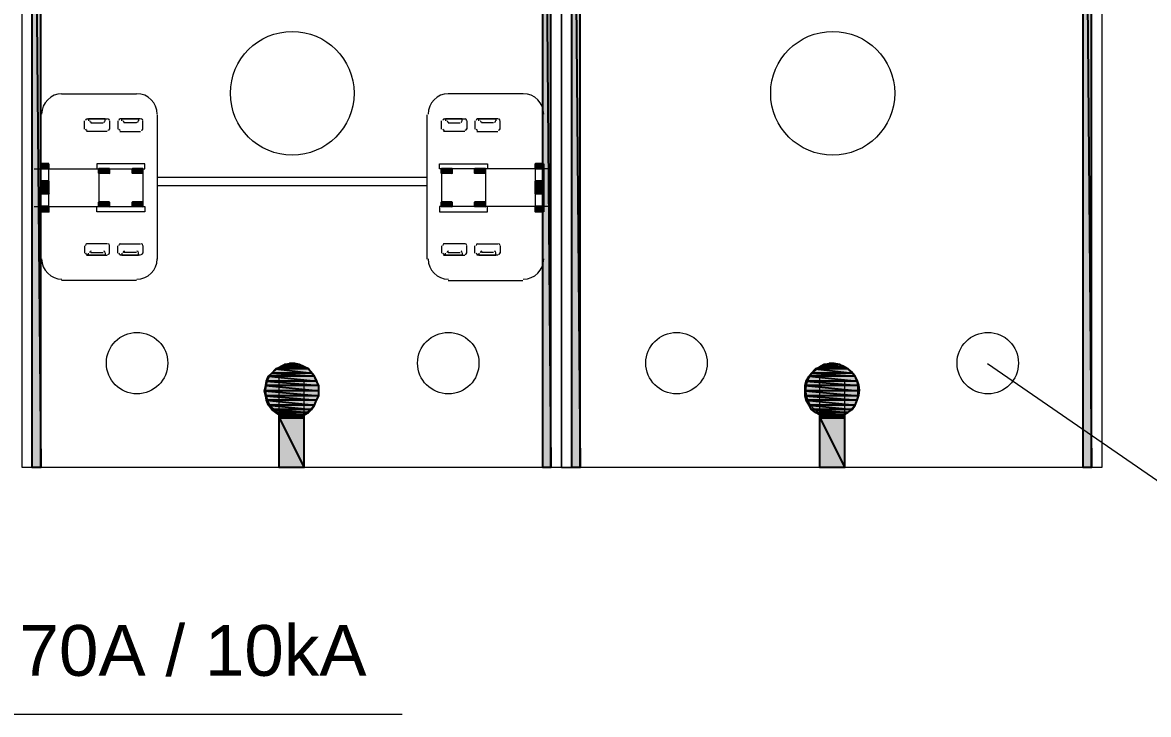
# Model space of a CAD drawing. Header units: millimetres. Extents: x 53 to 176, y -29 to 32.
# Drawn here: x 121.662 to 125.528, y -17.587 to -15.211 of the extents above; entities that cross this region are included whole.
import ezdxf

# ---------------------------------------------------------------- set-up
doc = ezdxf.new("R2010")
doc.units = ezdxf.units.MM
doc.layers.add('15 - Quadro de medição', color=6, linetype='Continuous')
doc.styles.add('Arial0', font='arial.ttf', dxfattribs={"height": 3.14658})

msp = doc.modelspace()

# ---------------------------------------------------------------- hatches: boundary and pattern name
at = {"layer": '15 - Quadro de medição', "true_color": 0x000007}
h = msp.add_hatch(color=7, dxfattribs=at)
h.paths.add_polyline_path([(121.7249, -13.3969), (121.6955, -13.3969), (121.7249, -16.7394)])
h.paths.add_polyline_path([(121.6955, -13.3969), (121.7249, -16.7394), (121.6955, -16.7394)])
h = msp.add_hatch(color=7, dxfattribs=at)
h.paths.add_polyline_path([(123.4764, -13.3969), (123.4485, -13.3969), (123.4764, -16.7394)])
h.paths.add_polyline_path([(123.4485, -13.3969), (123.4764, -16.7394), (123.4485, -16.7394)])
h = msp.add_hatch(color=7, dxfattribs=at)
h.paths.add_polyline_path([(123.577, -13.3969), (123.5476, -13.3969), (123.577, -16.7394)])
h.paths.add_polyline_path([(123.5476, -13.3969), (123.577, -16.7394), (123.5476, -16.7394)])
h = msp.add_hatch(color=7, dxfattribs=at)
h.paths.add_polyline_path([(125.3327, -13.3969), (125.3034, -13.3969), (125.3327, -16.7394)])
h.paths.add_polyline_path([(125.3034, -13.3969), (125.3327, -16.7394), (125.3034, -16.7394)])
h = msp.add_hatch(color=7, dxfattribs=at)
h.paths.add_polyline_path([(121.7528, -15.696), (121.7249, -15.696), (121.7528, -15.7141)])
h.paths.add_polyline_path([(121.7249, -15.696), (121.7528, -15.7141), (121.7249, -15.7141)])
h = msp.add_hatch(color=7, dxfattribs=at)
h.paths.add_polyline_path([(121.9609, -15.7141), (121.9246, -15.7141), (121.9609, -15.7281)])
h.paths.add_polyline_path([(121.9246, -15.7141), (121.9609, -15.7281), (121.9246, -15.7281)])
h = msp.add_hatch(color=7, dxfattribs=at)
h.paths.add_polyline_path([(122.0755, -15.7141), (122.0392, -15.7141), (122.0755, -15.7281)])
h.paths.add_polyline_path([(122.0392, -15.7141), (122.0755, -15.7281), (122.0392, -15.7281)])
h = msp.add_hatch(color=7, dxfattribs=at)
h.paths.add_polyline_path([(123.137, -15.7141), (123.1007, -15.7141), (123.137, -15.7281)])
h.paths.add_polyline_path([(123.1007, -15.7141), (123.137, -15.7281), (123.1007, -15.7281)])
h = msp.add_hatch(color=7, dxfattribs=at)
h.paths.add_polyline_path([(123.2515, -15.7141), (123.2152, -15.7141), (123.2515, -15.7281)])
h.paths.add_polyline_path([(123.2152, -15.7141), (123.2515, -15.7281), (123.2152, -15.7281)])
h = msp.add_hatch(color=7, dxfattribs=at)
h.paths.add_polyline_path([(123.4485, -15.696), (123.4233, -15.696), (123.4485, -15.7141)])
h.paths.add_polyline_path([(123.4233, -15.696), (123.4485, -15.7141), (123.4233, -15.7141)])
h = msp.add_hatch(color=7, dxfattribs=at)
h.paths.add_polyline_path([(121.7528, -15.7561), (121.7249, -15.7561), (121.7528, -15.7994)])
h.paths.add_polyline_path([(121.7249, -15.7561), (121.7528, -15.7994), (121.7249, -15.7994)])
h = msp.add_hatch(color=7, dxfattribs=at)
h.paths.add_polyline_path([(123.4485, -15.7561), (123.4233, -15.7561), (123.4485, -15.7994)])
h.paths.add_polyline_path([(123.4233, -15.7561), (123.4485, -15.7994), (123.4233, -15.7994)])
h = msp.add_hatch(color=7, dxfattribs=at)
h.paths.add_polyline_path([(121.7528, -15.8427), (121.7249, -15.8427), (121.7528, -15.8608)])
h.paths.add_polyline_path([(121.7249, -15.8427), (121.7528, -15.8608), (121.7249, -15.8608)])
h = msp.add_hatch(color=7, dxfattribs=at)
h.paths.add_polyline_path([(121.9609, -15.8287), (121.9246, -15.8287), (121.9609, -15.8427)])
h.paths.add_polyline_path([(121.9246, -15.8287), (121.9609, -15.8427), (121.9246, -15.8427)])
h = msp.add_hatch(color=7, dxfattribs=at)
h.paths.add_polyline_path([(122.0755, -15.8287), (122.0392, -15.8287), (122.0755, -15.8427)])
h.paths.add_polyline_path([(122.0392, -15.8287), (122.0755, -15.8427), (122.0392, -15.8427)])
h = msp.add_hatch(color=7, dxfattribs=at)
h.paths.add_polyline_path([(123.137, -15.8287), (123.1007, -15.8287), (123.137, -15.8427)])
h.paths.add_polyline_path([(123.1007, -15.8287), (123.137, -15.8427), (123.1007, -15.8427)])
h = msp.add_hatch(color=7, dxfattribs=at)
h.paths.add_polyline_path([(123.2515, -15.8287), (123.2152, -15.8287), (123.2515, -15.8427)])
h.paths.add_polyline_path([(123.2152, -15.8287), (123.2515, -15.8427), (123.2152, -15.8427)])
h = msp.add_hatch(color=7, dxfattribs=at)
h.paths.add_polyline_path([(123.4485, -15.8427), (123.4233, -15.8427), (123.4485, -15.8608)])
h.paths.add_polyline_path([(123.4233, -15.8427), (123.4485, -15.8608), (123.4233, -15.8608)])
h = msp.add_hatch(color=7, dxfattribs=at)
h.paths.add_polyline_path([(122.6118, -16.386), (122.5615, -16.386), (122.6286, -16.393)])
h.paths.add_polyline_path([(122.5615, -16.386), (122.6286, -16.393), (122.5462, -16.393)])
h = msp.add_hatch(color=7, dxfattribs=at)
h.paths.add_polyline_path([(122.5965, -16.3818), (122.5783, -16.3818), (122.6118, -16.386)])
h.paths.add_polyline_path([(122.5783, -16.3818), (122.6118, -16.386), (122.5615, -16.386)])
h = msp.add_hatch(color=7, dxfattribs=at)
h.paths.add_polyline_path([(124.4667, -16.386), (124.4136, -16.386), (124.4807, -16.393)])
h.paths.add_polyline_path([(124.4136, -16.386), (124.4807, -16.393), (124.3997, -16.393)])
h = msp.add_hatch(color=7, dxfattribs=at)
h.paths.add_polyline_path([(124.4486, -16.3818), (124.4318, -16.3818), (124.4667, -16.386)])
h.paths.add_polyline_path([(124.4318, -16.3818), (124.4667, -16.386), (124.4136, -16.386)])
h = msp.add_hatch(color=7, dxfattribs=at)
h.paths.add_polyline_path([(122.6649, -16.4251), (122.5071, -16.4251), (122.6719, -16.4433)])
h.paths.add_polyline_path([(122.5071, -16.4251), (122.6719, -16.4433), (122.5001, -16.4433)])
h = msp.add_hatch(color=7, dxfattribs=at)
h.paths.add_polyline_path([(122.6537, -16.4153), (122.5182, -16.4153), (122.6649, -16.4251)])
h.paths.add_polyline_path([(122.5182, -16.4153), (122.6649, -16.4251), (122.5071, -16.4251)])
h = msp.add_hatch(color=7, dxfattribs=at)
h.paths.add_polyline_path([(122.6439, -16.4), (122.5322, -16.4), (122.6537, -16.4153)])
h.paths.add_polyline_path([(122.5322, -16.4), (122.6537, -16.4153), (122.5182, -16.4153)])
h = msp.add_hatch(color=7, dxfattribs=at)
h.paths.add_polyline_path([(122.6286, -16.393), (122.5462, -16.393), (122.6439, -16.4)])
h.paths.add_polyline_path([(122.5462, -16.393), (122.6439, -16.4), (122.5322, -16.4)])
h = msp.add_hatch(color=7, dxfattribs=at)
h.paths.add_polyline_path([(124.5212, -16.4251), (124.3634, -16.4251), (124.5282, -16.4433)])
h.paths.add_polyline_path([(124.3634, -16.4251), (124.5282, -16.4433), (124.3522, -16.4433)])
h = msp.add_hatch(color=7, dxfattribs=at)
h.paths.add_polyline_path([(124.51, -16.4153), (124.3703, -16.4153), (124.5212, -16.4251)])
h.paths.add_polyline_path([(124.3703, -16.4153), (124.5212, -16.4251), (124.3634, -16.4251)])
h = msp.add_hatch(color=7, dxfattribs=at)
h.paths.add_polyline_path([(124.496, -16.4), (124.3843, -16.4), (124.51, -16.4153)])
h.paths.add_polyline_path([(124.3843, -16.4), (124.51, -16.4153), (124.3703, -16.4153)])
h = msp.add_hatch(color=7, dxfattribs=at)
h.paths.add_polyline_path([(124.4807, -16.393), (124.3997, -16.393), (124.496, -16.4)])
h.paths.add_polyline_path([(124.3997, -16.393), (124.496, -16.4), (124.3843, -16.4)])
h = msp.add_hatch(color=7, dxfattribs=at)
h.paths.add_polyline_path([(122.6789, -16.4572), (122.4973, -16.4572), (122.6789, -16.4754)])
h.paths.add_polyline_path([(122.4973, -16.4572), (122.6789, -16.4754), (122.4931, -16.4754)])
h = msp.add_hatch(color=7, dxfattribs=at)
h.paths.add_polyline_path([(122.6719, -16.4433), (122.5001, -16.4433), (122.6789, -16.4572)])
h.paths.add_polyline_path([(122.5001, -16.4433), (122.6789, -16.4572), (122.4973, -16.4572)])
h = msp.add_hatch(color=7, dxfattribs=at)
h.paths.add_polyline_path([(124.5282, -16.4433), (124.3522, -16.4433), (124.531, -16.4572)])
h.paths.add_polyline_path([(124.3522, -16.4433), (124.531, -16.4572), (124.3494, -16.4572)])
h = msp.add_hatch(color=7, dxfattribs=at)
h.paths.add_polyline_path([(124.531, -16.4572), (124.3494, -16.4572), (124.531, -16.4754)])
h.paths.add_polyline_path([(124.3494, -16.4572), (124.531, -16.4754), (124.3494, -16.4754)])
h = msp.add_hatch(color=7, dxfattribs=at)
h.paths.add_polyline_path([(122.6789, -16.4754), (122.4931, -16.4754), (122.6789, -16.4935)])
h.paths.add_polyline_path([(122.4931, -16.4754), (122.6789, -16.4935), (122.4973, -16.4935)])
h = msp.add_hatch(color=7, dxfattribs=at)
h.paths.add_polyline_path([(122.6789, -16.4935), (122.4973, -16.4935), (122.6719, -16.5075)])
h.paths.add_polyline_path([(122.4973, -16.4935), (122.6719, -16.5075), (122.5001, -16.5075)])
h = msp.add_hatch(color=7, dxfattribs=at)
h.paths.add_polyline_path([(124.531, -16.4754), (124.3494, -16.4754), (124.531, -16.4935)])
h.paths.add_polyline_path([(124.3494, -16.4754), (124.531, -16.4935), (124.3494, -16.4935)])
h = msp.add_hatch(color=7, dxfattribs=at)
h.paths.add_polyline_path([(124.531, -16.4935), (124.3494, -16.4935), (124.5282, -16.5075)])
h.paths.add_polyline_path([(124.3494, -16.4935), (124.5282, -16.5075), (124.3522, -16.5075)])
h = msp.add_hatch(color=7, dxfattribs=at)
h.paths.add_polyline_path([(122.6719, -16.5075), (122.5001, -16.5075), (122.6649, -16.5257)])
h.paths.add_polyline_path([(122.5001, -16.5075), (122.6649, -16.5257), (122.5071, -16.5257)])
h = msp.add_hatch(color=7, dxfattribs=at)
h.paths.add_polyline_path([(122.6649, -16.5257), (122.5071, -16.5257), (122.6537, -16.5396)])
h.paths.add_polyline_path([(122.5071, -16.5257), (122.6537, -16.5396), (122.5182, -16.5396)])
h = msp.add_hatch(color=7, dxfattribs=at)
h.paths.add_polyline_path([(122.6537, -16.5396), (122.5182, -16.5396), (122.6439, -16.5508)])
h.paths.add_polyline_path([(122.5182, -16.5396), (122.6439, -16.5508), (122.5322, -16.5508)])
h = msp.add_hatch(color=7, dxfattribs=at)
h.paths.add_polyline_path([(124.5282, -16.5075), (124.3522, -16.5075), (124.5212, -16.5257)])
h.paths.add_polyline_path([(124.3522, -16.5075), (124.5212, -16.5257), (124.3634, -16.5257)])
h = msp.add_hatch(color=7, dxfattribs=at)
h.paths.add_polyline_path([(124.5212, -16.5257), (124.3634, -16.5257), (124.51, -16.5396)])
h.paths.add_polyline_path([(124.3634, -16.5257), (124.51, -16.5396), (124.3703, -16.5396)])
h = msp.add_hatch(color=7, dxfattribs=at)
h.paths.add_polyline_path([(124.51, -16.5396), (124.3703, -16.5396), (124.496, -16.5508)])
h.paths.add_polyline_path([(124.3703, -16.5396), (124.496, -16.5508), (124.3843, -16.5508)])
h = msp.add_hatch(color=7, dxfattribs=at)
h.paths.add_polyline_path([(122.6439, -16.5508), (122.5322, -16.5508), (122.6286, -16.5578)])
h.paths.add_polyline_path([(122.5322, -16.5508), (122.6286, -16.5578), (122.5434, -16.5578)])
h = msp.add_hatch(color=7, dxfattribs=at)
h.paths.add_polyline_path([(122.5462, -16.5578), (122.5434, -16.5578), (122.5546, -16.5606)])
h.paths.add_polyline_path([(122.5434, -16.5578), (122.5546, -16.5606), (122.5434, -16.5606)])
h = msp.add_hatch(color=7, dxfattribs=at)
h.paths.add_polyline_path([(122.5546, -16.5606), (122.5434, -16.5606), (122.5615, -16.5648)])
h.paths.add_polyline_path([(122.5434, -16.5606), (122.5615, -16.5648), (122.5434, -16.5648)])
h = msp.add_hatch(color=7, dxfattribs=at)
h.paths.add_polyline_path([(122.5615, -16.5648), (122.5434, -16.5648), (122.5755, -16.569)])
h.paths.add_polyline_path([(122.5434, -16.5648), (122.5755, -16.569), (122.5434, -16.569)])
h = msp.add_hatch(color=7, dxfattribs=at)
h.paths.add_polyline_path([(122.5783, -16.569), (122.5783, -16.5676), (122.5434, -16.569)])
h.paths.add_polyline_path([(122.5783, -16.569), (122.5434, -16.569), (122.5755, -16.569)])
h = msp.add_hatch(color=7, dxfattribs=at)
h.paths.add_polyline_path([(122.5434, -16.569), (122.5783, -16.569), (122.5783, -16.5676)])
h.paths.add_polyline_path([(122.5783, -16.569), (122.5783, -16.5676), (122.5434, -16.569)])
h = msp.add_hatch(color=7, dxfattribs=at)
h.paths.add_polyline_path([(122.6286, -16.569), (122.5434, -16.569), (122.6286, -16.7394)])
h.paths.add_polyline_path([(122.5434, -16.569), (122.6286, -16.7394), (122.5434, -16.7394)])
h = msp.add_hatch(color=7, dxfattribs=at)
h.paths.add_polyline_path([(122.6286, -16.5578), (122.5462, -16.5578), (122.6188, -16.5606)])
h.paths.add_polyline_path([(122.5462, -16.5578), (122.6188, -16.5606), (122.5546, -16.5606)])
h = msp.add_hatch(color=7, dxfattribs=at)
h.paths.add_polyline_path([(122.6188, -16.5606), (122.5546, -16.5606), (122.6146, -16.5648)])
h.paths.add_polyline_path([(122.5546, -16.5606), (122.6146, -16.5648), (122.5615, -16.5648)])
h = msp.add_hatch(color=7, dxfattribs=at)
h.paths.add_polyline_path([(122.6118, -16.5648), (122.6104, -16.5648), (122.5615, -16.5648)])
h.paths.add_polyline_path([(122.6118, -16.5648), (122.5615, -16.5648), (122.6146, -16.5648)])
h = msp.add_hatch(color=7, dxfattribs=at)
h.paths.add_polyline_path([(122.6118, -16.5648), (122.5615, -16.5648), (122.6006, -16.569)])
h.paths.add_polyline_path([(122.5615, -16.5648), (122.6006, -16.569), (122.5755, -16.569)])
h = msp.add_hatch(color=7, dxfattribs=at)
h.paths.add_polyline_path([(122.5965, -16.569), (122.6286, -16.569), (122.6286, -16.5676)])
h.paths.add_polyline_path([(122.6286, -16.569), (122.6286, -16.5676), (122.5965, -16.569)])
h = msp.add_hatch(color=7, dxfattribs=at)
h.paths.add_polyline_path([(122.6286, -16.5648), (122.6118, -16.5648), (122.6286, -16.569)])
h.paths.add_polyline_path([(122.6118, -16.5648), (122.6286, -16.569), (122.6006, -16.569)])
h = msp.add_hatch(color=7, dxfattribs=at)
h.paths.add_polyline_path([(122.6286, -16.5606), (122.6188, -16.5606), (122.6286, -16.5648)])
h.paths.add_polyline_path([(122.6188, -16.5606), (122.6286, -16.5648), (122.6146, -16.5648)])
h = msp.add_hatch(color=7, dxfattribs=at)
h.paths.add_polyline_path([(122.6286, -16.5606), (122.6286, -16.5578)])
h.paths.add_polyline_path([(122.6286, -16.5578), (122.6286, -16.5606), (122.6188, -16.5606)])
h = msp.add_hatch(color=7, dxfattribs=at)
h.paths.add_polyline_path([(124.496, -16.5508), (124.3843, -16.5508), (124.4807, -16.5578)])
h.paths.add_polyline_path([(124.3843, -16.5508), (124.4807, -16.5578), (124.3997, -16.5578)])
h = msp.add_hatch(color=7, dxfattribs=at)
h.paths.add_polyline_path([(124.4807, -16.5578), (124.3997, -16.5578), (124.4709, -16.5606)])
h.paths.add_polyline_path([(124.3997, -16.5578), (124.4709, -16.5606), (124.4094, -16.5606)])
h = msp.add_hatch(color=7, dxfattribs=at)
h.paths.add_polyline_path([(124.4094, -16.5606), (124.3997, -16.5578)])
h.paths.add_polyline_path([(124.3997, -16.5578), (124.4094, -16.5606), (124.3997, -16.5606)])
h = msp.add_hatch(color=7, dxfattribs=at)
h.paths.add_polyline_path([(124.4094, -16.5606), (124.3997, -16.5606), (124.4136, -16.5648)])
h.paths.add_polyline_path([(124.3997, -16.5606), (124.4136, -16.5648), (124.3997, -16.5648)])
h = msp.add_hatch(color=7, dxfattribs=at)
h.paths.add_polyline_path([(124.4136, -16.5648), (124.3997, -16.5648), (124.4276, -16.569)])
h.paths.add_polyline_path([(124.3997, -16.5648), (124.4276, -16.569), (124.3997, -16.569)])
h = msp.add_hatch(color=7, dxfattribs=at)
h.paths.add_polyline_path([(124.4318, -16.569), (124.4304, -16.5676), (124.3997, -16.569)])
h.paths.add_polyline_path([(124.4318, -16.569), (124.3997, -16.569), (124.4276, -16.569)])
h = msp.add_hatch(color=7, dxfattribs=at)
h.paths.add_polyline_path([(124.3997, -16.569), (124.4318, -16.569), (124.4304, -16.5676)])
h.paths.add_polyline_path([(124.4318, -16.569), (124.4304, -16.5676), (124.3997, -16.569)])
h = msp.add_hatch(color=7, dxfattribs=at)
h.paths.add_polyline_path([(124.4849, -16.569), (124.3997, -16.569), (124.4849, -16.7394)])
h.paths.add_polyline_path([(124.3997, -16.569), (124.4849, -16.7394), (124.3997, -16.7394)])
h = msp.add_hatch(color=7, dxfattribs=at)
h.paths.add_polyline_path([(124.4709, -16.5606), (124.4094, -16.5606), (124.4667, -16.5648)])
h.paths.add_polyline_path([(124.4094, -16.5606), (124.4667, -16.5648), (124.4136, -16.5648)])
h = msp.add_hatch(color=7, dxfattribs=at)
h.paths.add_polyline_path([(124.4667, -16.5648), (124.4136, -16.5648), (124.4527, -16.569)])
h.paths.add_polyline_path([(124.4136, -16.5648), (124.4527, -16.569), (124.4276, -16.569)])
h = msp.add_hatch(color=7, dxfattribs=at)
h.paths.add_polyline_path([(124.4486, -16.569), (124.4849, -16.569), (124.4849, -16.5676)])
h.paths.add_polyline_path([(124.4849, -16.569), (124.4849, -16.5676), (124.4486, -16.569)])
h = msp.add_hatch(color=7, dxfattribs=at)
h.paths.add_polyline_path([(124.4849, -16.5648), (124.4667, -16.5648), (124.4849, -16.569)])
h.paths.add_polyline_path([(124.4667, -16.5648), (124.4849, -16.569), (124.4527, -16.569)])
h = msp.add_hatch(color=7, dxfattribs=at)
h.paths.add_polyline_path([(124.4849, -16.5606), (124.4709, -16.5606), (124.4849, -16.5648)])
h.paths.add_polyline_path([(124.4709, -16.5606), (124.4849, -16.5648), (124.4667, -16.5648)])
h = msp.add_hatch(color=7, dxfattribs=at)
h.paths.add_polyline_path([(124.4849, -16.5578), (124.4807, -16.5578), (124.4849, -16.5606)])
h.paths.add_polyline_path([(124.4807, -16.5578), (124.4849, -16.5606), (124.4709, -16.5606)])

# ---------------------------------------------------------------- linework, layer by layer
at = {"layer": '15 - Quadro de medição', "color": 7, "linetype": 'Continuous', "lineweight": 20, "true_color": 0x000007}
for points in [[(121.6606, -13.0324), (123.5127, -13.0324), (123.5127, -16.7394), (121.6606, -16.7394)], [(123.5127, -13.0324), (125.3676, -13.0324), (125.3676, -16.7394), (123.5127, -16.7394)], [(121.7528, -15.696), (121.7249, -15.696), (121.7249, -15.8608), (121.7528, -15.8608)], [(121.9246, -15.7281), (121.9609, -15.7281), (121.9609, -15.7141), (121.9246, -15.7141)], [(122.0755, -15.7281), (122.0392, -15.7281), (122.0392, -15.7141), (122.0755, -15.7141)], [(123.1007, -15.7281), (123.137, -15.7281), (123.137, -15.7141), (123.1007, -15.7141)], [(123.2515, -15.7281), (123.2152, -15.7281), (123.2152, -15.7141), (123.2515, -15.7141)], [(123.4233, -15.696), (123.4513, -15.696), (123.4513, -15.8608), (123.4233, -15.8608)], [(121.9246, -15.8287), (121.9609, -15.8287), (121.9609, -15.8427), (121.9246, -15.8427)], [(122.0755, -15.8287), (122.0392, -15.8287), (122.0392, -15.8427), (122.0755, -15.8427)], [(123.1007, -15.8287), (123.137, -15.8287), (123.137, -15.8427), (123.1007, -15.8427)], [(123.2515, -15.8287), (123.2152, -15.8287), (123.2152, -15.8427), (123.2515, -15.8427)]]:
    msp.add_lwpolyline(points, close=True, dxfattribs=at)
for points in [[(121.7319, -13.1748), (123.4485, -13.1748), (123.4485, -16.7394), (121.7249, -16.7394), (121.7235, -16.7394), (121.6606, -16.7394)], [(121.7249, -16.7394), (121.7249, -13.1818), (121.7249, -13.1818)], [(123.5127, -13.2614), (123.5127, -16.7394), (121.6606, -16.7394), (121.6606, -13.2614)], [(121.6955, -13.3969), (121.6955, -16.7394), (121.7249, -16.7394), (121.6816, -16.7394)], [(123.4485, -16.7394), (123.4764, -16.7394), (123.4764, -13.3969)], [(123.577, -16.7394), (123.5476, -16.7394), (123.5476, -13.3969)], [(125.3034, -16.7394), (125.3327, -16.7394), (125.3327, -13.3969)], [(121.7961, -15.4557), (122.0531, -15.4557), (122.0531, -15.4557)], [(123.38, -15.4557), (123.123, -15.4557), (123.123, -15.4557)], [(121.7249, -16.0242), (121.7249, -15.5284), (121.7249, -15.5284)], [(122.1244, -15.5284), (122.1244, -15.7421), (122.1244, -16.0242)], [(123.0504, -15.5284), (123.0504, -15.7421), (123.0504, -16.0242)], [(123.4485, -16.0242), (123.4485, -15.5284), (123.4485, -15.5284)], [(121.8743, -15.5773), (121.8743, -15.5493), (121.8743, -15.5493)], [(121.8813, -15.5423), (121.9526, -15.5423), (121.9526, -15.5423)], [(121.9456, -15.5493), (121.9456, -15.5423), (121.8883, -15.5423), (121.8883, -15.5493)], [(121.8967, -15.5563), (121.9386, -15.5563), (121.9386, -15.5563)], [(121.9609, -15.5493), (121.9609, -15.5773), (121.9609, -15.5773)], [(121.9889, -15.5493), (121.9889, -15.5773), (121.9889, -15.5773)], [(122.0671, -15.5423), (121.9959, -15.5423), (121.9959, -15.5423)], [(122.0028, -15.5493), (122.0028, -15.5423), (122.0601, -15.5423), (122.0601, -15.5493)], [(122.0531, -15.5563), (122.0098, -15.5563), (122.0098, -15.5563)], [(122.0755, -15.5773), (122.0755, -15.5493), (122.0755, -15.5493)], [(123.1007, -15.5773), (123.1007, -15.5493), (123.1007, -15.5493)], [(123.1077, -15.5423), (123.1803, -15.5423), (123.1803, -15.5423)], [(123.1719, -15.5493), (123.1719, -15.5423), (123.1147, -15.5423), (123.1147, -15.5493)], [(123.123, -15.5563), (123.1649, -15.5563), (123.1649, -15.5563)], [(123.1873, -15.5493), (123.1873, -15.5773), (123.1873, -15.5773)], [(123.2152, -15.5493), (123.2152, -15.5773), (123.2152, -15.5773)], [(123.2934, -15.5423), (123.2222, -15.5423), (123.2222, -15.5423)], [(123.2292, -15.5493), (123.2292, -15.5423), (123.2865, -15.5423), (123.2865, -15.5493)], [(123.2795, -15.5563), (123.2376, -15.5563), (123.2376, -15.5563)], [(123.3018, -15.5773), (123.3018, -15.5493), (123.3018, -15.5493)], [(121.9526, -15.5856), (121.8813, -15.5856), (121.8813, -15.5856)], [(121.9959, -15.5856), (122.0671, -15.5856), (122.0671, -15.5856)], [(123.1803, -15.5856), (123.1077, -15.5856), (123.1077, -15.5856)], [(123.2222, -15.5856), (123.2934, -15.5856), (123.2934, -15.5856)], [(121.7025, -15.7141), (122.0755, -15.7141), (122.0755, -15.8427)], [(122.0755, -15.7141), (122.0824, -15.7141), (122.0824, -15.696), (121.9176, -15.696), (121.9176, -15.7141)], [(121.9246, -15.7141), (121.9246, -15.8427), (121.9246, -15.8427)], [(123.1007, -15.7141), (123.0937, -15.7141), (123.0937, -15.696), (123.2585, -15.696), (123.2585, -15.7141)], [(123.4694, -15.7141), (123.1007, -15.7141), (123.1007, -15.8427)], [(123.2515, -15.7141), (123.2515, -15.8427), (123.2515, -15.8427)], [(121.7528, -15.7561), (121.7249, -15.7561), (121.7249, -15.7561)], [(122.1244, -15.7421), (123.0504, -15.7421), (123.0504, -15.7421)], [(122.1244, -15.7714), (123.0504, -15.7714), (123.0504, -15.7714)], [(123.4233, -15.7561), (123.4513, -15.7561), (123.4513, -15.7561)], [(121.7528, -15.7994), (121.7249, -15.7994), (121.7249, -15.7994)], [(123.4233, -15.7994), (123.4513, -15.7994), (123.4513, -15.7994)], [(121.7025, -15.8427), (122.0755, -15.8427), (122.0755, -15.8427)], [(122.0755, -15.8427), (122.0824, -15.8427), (122.0824, -15.8608), (121.9176, -15.8608), (121.9176, -15.8427)], [(123.1007, -15.8427), (123.0937, -15.8427), (123.0937, -15.8608), (123.2585, -15.8608), (123.2585, -15.8427)], [(123.4694, -15.8427), (123.1007, -15.8427), (123.1007, -15.8427)], [(122.9652, -17.5872), (119.8043, -17.5872), (119.1674, -15.8957)], [(121.8743, -15.9781), (121.8743, -16.0033), (121.8743, -16.0033)], [(121.9526, -15.9712), (121.8813, -15.9712), (121.8813, -15.9712)], [(121.9456, -16.0033), (121.9456, -16.0103), (121.8883, -16.0103), (121.8883, -16.0033)], [(121.8967, -16.0005), (121.9386, -16.0005), (121.9386, -16.0005)], [(121.9609, -16.0033), (121.9609, -15.9781), (121.9609, -15.9781)], [(121.9889, -16.0033), (121.9889, -15.9781), (121.9889, -15.9781)], [(121.9959, -15.9712), (122.0671, -15.9712), (122.0671, -15.9712)], [(122.0028, -16.0033), (122.0028, -16.0103), (122.0601, -16.0103), (122.0601, -16.0033)], [(122.0531, -16.0005), (122.0098, -16.0005), (122.0098, -16.0005)], [(122.0755, -15.9781), (122.0755, -16.0033), (122.0755, -16.0033)], [(123.1007, -15.9781), (123.1007, -16.0033), (123.1007, -16.0033)], [(123.1803, -15.9712), (123.1077, -15.9712), (123.1077, -15.9712)], [(123.1719, -16.0033), (123.1719, -16.0103), (123.1147, -16.0103), (123.1147, -16.0033)], [(123.123, -16.0005), (123.1649, -16.0005), (123.1649, -16.0005)], [(123.1873, -16.0033), (123.1873, -15.9781), (123.1873, -15.9781)], [(123.2152, -16.0033), (123.2152, -15.9781), (123.2152, -15.9781)], [(123.2222, -15.9712), (123.2934, -15.9712), (123.2934, -15.9712)], [(123.2292, -16.0033), (123.2292, -16.0103), (123.2865, -16.0103), (123.2865, -16.0033)], [(123.2795, -16.0005), (123.2376, -16.0005), (123.2376, -16.0005)], [(123.3018, -15.9781), (123.3018, -16.0033), (123.3018, -16.0033)], [(121.8813, -16.0103), (121.9526, -16.0103), (121.9526, -16.0103)], [(122.0671, -16.0103), (121.9959, -16.0103), (121.9959, -16.0103)], [(123.1077, -16.0103), (123.1803, -16.0103), (123.1803, -16.0103)], [(123.2934, -16.0103), (123.2222, -16.0103), (123.2222, -16.0103)], [(122.0531, -16.0969), (121.7961, -16.0969), (121.7961, -16.0969)], [(123.123, -16.0969), (123.38, -16.0969), (123.38, -16.0969)], [(124.9751, -16.3818), (126.3621, -17.3372), (128.4866, -16.3175)], [(122.5434, -16.7394), (122.5434, -16.4251), (122.5434, -16.4251)], [(124.3997, -16.7394), (124.3997, -16.4251), (124.3997, -16.4251)], [(122.6286, -16.7394), (122.6286, -16.4433), (122.6286, -16.4433)], [(124.4849, -16.7394), (124.4849, -16.4433), (124.4849, -16.4433)], [(123.5127, -16.7394), (123.577, -16.7394), (123.5756, -16.7394), (123.5337, -16.7394)]]:
    msp.add_lwpolyline(points, dxfattribs=at)
at = {"layer": '15 - Quadro de medição', "color": 7, "linetype": 'Continuous', "lineweight": -2, "true_color": 0x000007}
for points in [[(121.7249, -13.3969), (121.6955, -13.3969), (121.7249, -16.7394)], [(121.6955, -13.3969), (121.7249, -16.7394), (121.6955, -16.7394)], [(123.4764, -13.3969), (123.4485, -13.3969), (123.4764, -16.7394)], [(123.4485, -13.3969), (123.4764, -16.7394), (123.4485, -16.7394)], [(123.577, -13.3969), (123.5476, -13.3969), (123.577, -16.7394)], [(123.5476, -13.3969), (123.577, -16.7394), (123.5476, -16.7394)], [(125.3327, -13.3969), (125.3034, -13.3969), (125.3327, -16.7394)], [(125.3034, -13.3969), (125.3327, -16.7394), (125.3034, -16.7394)], [(121.7528, -15.696), (121.7249, -15.696), (121.7528, -15.7141)], [(121.7249, -15.696), (121.7528, -15.7141), (121.7249, -15.7141)], [(121.9609, -15.7141), (121.9246, -15.7141), (121.9609, -15.7281)], [(121.9246, -15.7141), (121.9609, -15.7281), (121.9246, -15.7281)], [(122.0755, -15.7141), (122.0392, -15.7141), (122.0755, -15.7281)], [(122.0392, -15.7141), (122.0755, -15.7281), (122.0392, -15.7281)], [(123.137, -15.7141), (123.1007, -15.7141), (123.137, -15.7281)], [(123.1007, -15.7141), (123.137, -15.7281), (123.1007, -15.7281)], [(123.2515, -15.7141), (123.2152, -15.7141), (123.2515, -15.7281)], [(123.2152, -15.7141), (123.2515, -15.7281), (123.2152, -15.7281)], [(123.4485, -15.696), (123.4233, -15.696), (123.4485, -15.7141)], [(123.4233, -15.696), (123.4485, -15.7141), (123.4233, -15.7141)], [(121.7528, -15.7561), (121.7249, -15.7561), (121.7528, -15.7994)], [(121.7249, -15.7561), (121.7528, -15.7994), (121.7249, -15.7994)], [(123.4485, -15.7561), (123.4233, -15.7561), (123.4485, -15.7994)], [(123.4233, -15.7561), (123.4485, -15.7994), (123.4233, -15.7994)], [(121.7528, -15.8427), (121.7249, -15.8427), (121.7528, -15.8608)], [(121.7249, -15.8427), (121.7528, -15.8608), (121.7249, -15.8608)], [(121.9609, -15.8287), (121.9246, -15.8287), (121.9609, -15.8427)], [(121.9246, -15.8287), (121.9609, -15.8427), (121.9246, -15.8427)], [(122.0755, -15.8287), (122.0392, -15.8287), (122.0755, -15.8427)], [(122.0392, -15.8287), (122.0755, -15.8427), (122.0392, -15.8427)], [(123.137, -15.8287), (123.1007, -15.8287), (123.137, -15.8427)], [(123.1007, -15.8287), (123.137, -15.8427), (123.1007, -15.8427)], [(123.2515, -15.8287), (123.2152, -15.8287), (123.2515, -15.8427)], [(123.2152, -15.8287), (123.2515, -15.8427), (123.2152, -15.8427)], [(123.4485, -15.8427), (123.4233, -15.8427), (123.4485, -15.8608)], [(123.4233, -15.8427), (123.4485, -15.8608), (123.4233, -15.8608)], [(122.5615, -16.386), (122.6286, -16.393), (122.5462, -16.393)], [(122.5783, -16.3818), (122.6118, -16.386), (122.5615, -16.386)], [(122.6118, -16.386), (122.5615, -16.386), (122.6286, -16.393)], [(122.5965, -16.3818), (122.5783, -16.3818), (122.6118, -16.386)], [(124.4136, -16.386), (124.4807, -16.393), (124.3997, -16.393)], [(124.4318, -16.3818), (124.4667, -16.386), (124.4136, -16.386)], [(124.4667, -16.386), (124.4136, -16.386), (124.4807, -16.393)], [(124.4486, -16.3818), (124.4318, -16.3818), (124.4667, -16.386)], [(122.5071, -16.4251), (122.6719, -16.4433), (122.5001, -16.4433)], [(122.5182, -16.4153), (122.6649, -16.4251), (122.5071, -16.4251)], [(122.6649, -16.4251), (122.5071, -16.4251), (122.6719, -16.4433)], [(122.5322, -16.4), (122.6537, -16.4153), (122.5182, -16.4153)], [(122.6537, -16.4153), (122.5182, -16.4153), (122.6649, -16.4251)], [(122.5462, -16.393), (122.6439, -16.4), (122.5322, -16.4)], [(122.6439, -16.4), (122.5322, -16.4), (122.6537, -16.4153)], [(122.6286, -16.393), (122.5462, -16.393), (122.6439, -16.4)], [(124.3634, -16.4251), (124.5282, -16.4433), (124.3522, -16.4433)], [(124.3703, -16.4153), (124.5212, -16.4251), (124.3634, -16.4251)], [(124.5212, -16.4251), (124.3634, -16.4251), (124.5282, -16.4433)], [(124.3843, -16.4), (124.51, -16.4153), (124.3703, -16.4153)], [(124.51, -16.4153), (124.3703, -16.4153), (124.5212, -16.4251)], [(124.3997, -16.393), (124.496, -16.4), (124.3843, -16.4)], [(124.496, -16.4), (124.3843, -16.4), (124.51, -16.4153)], [(124.4807, -16.393), (124.3997, -16.393), (124.496, -16.4)], [(122.4973, -16.4572), (122.6789, -16.4754), (122.4931, -16.4754)], [(122.5001, -16.4433), (122.6789, -16.4572), (122.4973, -16.4572)], [(122.6789, -16.4572), (122.4973, -16.4572), (122.6789, -16.4754)], [(122.6719, -16.4433), (122.5001, -16.4433), (122.6789, -16.4572)], [(124.3522, -16.4433), (124.531, -16.4572), (124.3494, -16.4572)], [(124.531, -16.4572), (124.3494, -16.4572), (124.531, -16.4754)], [(124.3494, -16.4572), (124.531, -16.4754), (124.3494, -16.4754)], [(124.5282, -16.4433), (124.3522, -16.4433), (124.531, -16.4572)], [(122.6789, -16.4754), (122.4931, -16.4754), (122.6789, -16.4935)], [(122.4931, -16.4754), (122.6789, -16.4935), (122.4973, -16.4935)], [(122.6789, -16.4935), (122.4973, -16.4935), (122.6719, -16.5075)], [(122.4973, -16.4935), (122.6719, -16.5075), (122.5001, -16.5075)], [(124.531, -16.4754), (124.3494, -16.4754), (124.531, -16.4935)], [(124.3494, -16.4754), (124.531, -16.4935), (124.3494, -16.4935)], [(124.531, -16.4935), (124.3494, -16.4935), (124.5282, -16.5075)], [(124.3494, -16.4935), (124.5282, -16.5075), (124.3522, -16.5075)], [(122.6719, -16.5075), (122.5001, -16.5075), (122.6649, -16.5257)], [(122.5001, -16.5075), (122.6649, -16.5257), (122.5071, -16.5257)], [(122.6649, -16.5257), (122.5071, -16.5257), (122.6537, -16.5396)], [(122.5071, -16.5257), (122.6537, -16.5396), (122.5182, -16.5396)], [(122.6537, -16.5396), (122.5182, -16.5396), (122.6439, -16.5508)], [(122.5182, -16.5396), (122.6439, -16.5508), (122.5322, -16.5508)], [(124.5282, -16.5075), (124.3522, -16.5075), (124.5212, -16.5257)], [(124.3522, -16.5075), (124.5212, -16.5257), (124.3634, -16.5257)], [(124.5212, -16.5257), (124.3634, -16.5257), (124.51, -16.5396)], [(124.3634, -16.5257), (124.51, -16.5396), (124.3703, -16.5396)], [(124.51, -16.5396), (124.3703, -16.5396), (124.496, -16.5508)], [(124.3703, -16.5396), (124.496, -16.5508), (124.3843, -16.5508)], [(122.6439, -16.5508), (122.5322, -16.5508), (122.6286, -16.5578)], [(122.5322, -16.5508), (122.6286, -16.5578), (122.5434, -16.5578)], [(122.5434, -16.5578), (122.5434, -16.5578)], [(122.6286, -16.5578), (122.5434, -16.5578)], [(122.5434, -16.5578), (122.6286, -16.5578), (122.5462, -16.5578)], [(122.5434, -16.5578), (122.5462, -16.5578), (122.5462, -16.5578)], [(122.5462, -16.5578), (122.5462, -16.5578), (122.5434, -16.5578)], [(122.5462, -16.5578), (122.5434, -16.5578), (122.5546, -16.5606)], [(122.5434, -16.5578), (122.5546, -16.5606), (122.5434, -16.5606)], [(122.5546, -16.5606), (122.5434, -16.5606), (122.5615, -16.5648)], [(122.5434, -16.5606), (122.5615, -16.5648), (122.5434, -16.5648)], [(122.5434, -16.5648), (122.5615, -16.5648), (122.5615, -16.5648)], [(122.5615, -16.5648), (122.5615, -16.5648), (122.5434, -16.5648)], [(122.5434, -16.5648), (122.5615, -16.5648), (122.5615, -16.5648)], [(122.5615, -16.5648), (122.5615, -16.5648), (122.5434, -16.5648)], [(122.5615, -16.5648), (122.5434, -16.5648), (122.5755, -16.569)], [(122.5434, -16.5648), (122.5755, -16.569), (122.5434, -16.569)], [(122.5783, -16.569), (122.5783, -16.5676), (122.5434, -16.569)], [(122.5434, -16.569), (122.5783, -16.569), (122.5783, -16.5676)], [(122.5783, -16.569), (122.5783, -16.5676), (122.5434, -16.569)], [(122.5783, -16.569), (122.5434, -16.569), (122.5755, -16.569)], [(122.6286, -16.569), (122.5434, -16.569), (122.6286, -16.7394)], [(122.5434, -16.569), (122.6286, -16.7394), (122.5434, -16.7394)], [(122.6286, -16.5578), (122.5462, -16.5578), (122.6188, -16.5606)], [(122.5462, -16.5578), (122.6188, -16.5606), (122.5546, -16.5606)], [(122.6188, -16.5606), (122.5546, -16.5606), (122.6146, -16.5648)], [(122.5546, -16.5606), (122.6146, -16.5648), (122.5615, -16.5648)], [(122.6118, -16.5648), (122.6104, -16.5648), (122.5615, -16.5648)], [(122.6118, -16.5648), (122.5615, -16.5648), (122.6146, -16.5648)], [(122.6118, -16.5648), (122.5615, -16.5648), (122.6006, -16.569)], [(122.5615, -16.5648), (122.6006, -16.569), (122.5755, -16.569)], [(122.6006, -16.569), (122.5755, -16.569), (122.5965, -16.569)], [(122.5755, -16.569), (122.5965, -16.569), (122.5783, -16.569)], [(122.5965, -16.569), (122.6286, -16.569), (122.6286, -16.5676)], [(122.6286, -16.569), (122.6286, -16.5676), (122.5965, -16.569)], [(122.6006, -16.569), (122.6286, -16.569), (122.5965, -16.569)], [(122.6118, -16.5648), (122.6286, -16.569), (122.6006, -16.569)], [(122.6286, -16.569), (122.6006, -16.569)], [(122.6146, -16.5648), (122.6286, -16.5648), (122.6118, -16.5648)], [(122.6118, -16.5648), (122.6286, -16.5648), (122.6286, -16.5648)], [(122.6286, -16.5648), (122.6286, -16.5648), (122.6118, -16.5648)], [(122.6286, -16.5648), (122.6118, -16.5648), (122.6286, -16.569)], [(122.6188, -16.5606), (122.6286, -16.5648), (122.6146, -16.5648)], [(122.6286, -16.5648), (122.6146, -16.5648)], [(122.6286, -16.5578), (122.6286, -16.5606), (122.6188, -16.5606)], [(122.6286, -16.5606), (122.6188, -16.5606), (122.6286, -16.5648)], [(122.6286, -16.5578), (122.6286, -16.5578)], [(122.6286, -16.5578), (122.6286, -16.5578)], [(122.6286, -16.5578), (122.6286, -16.5578)], [(122.6286, -16.5606), (122.6286, -16.5578)], [(124.496, -16.5508), (124.3843, -16.5508), (124.4807, -16.5578)], [(124.3843, -16.5508), (124.4807, -16.5578), (124.3997, -16.5578)], [(124.3997, -16.5578), (124.3983, -16.5578), (124.3983, -16.5578)], [(124.3997, -16.5578), (124.3983, -16.5578), (124.3983, -16.5578)], [(124.3997, -16.5578), (124.3983, -16.5578), (124.3983, -16.5578)], [(124.3997, -16.5578), (124.4807, -16.5578), (124.4807, -16.5578)], [(124.4807, -16.5578), (124.4807, -16.5578), (124.3997, -16.5578)], [(124.4807, -16.5578), (124.3997, -16.5578), (124.4709, -16.5606)], [(124.3997, -16.5578), (124.4709, -16.5606), (124.4094, -16.5606)], [(124.4094, -16.5606), (124.3997, -16.5578)], [(124.3997, -16.5578), (124.4094, -16.5606), (124.3997, -16.5606)], [(124.4094, -16.5606), (124.3997, -16.5606), (124.4136, -16.5648)], [(124.3997, -16.5606), (124.4136, -16.5648), (124.3997, -16.5648)], [(124.3997, -16.5648), (124.4136, -16.5648), (124.4136, -16.5648)], [(124.4136, -16.5648), (124.4136, -16.5648), (124.3997, -16.5648)], [(124.3997, -16.5648), (124.4136, -16.5648), (124.4136, -16.5648)], [(124.4136, -16.5648), (124.4136, -16.5648), (124.3997, -16.5648)], [(124.4136, -16.5648), (124.3997, -16.5648), (124.4276, -16.569)], [(124.3997, -16.5648), (124.4276, -16.569), (124.3997, -16.569)], [(124.4318, -16.569), (124.4304, -16.5676), (124.3997, -16.569)], [(124.3997, -16.569), (124.4318, -16.569), (124.4304, -16.5676)], [(124.4318, -16.569), (124.4304, -16.5676), (124.3997, -16.569)], [(124.4318, -16.569), (124.3997, -16.569), (124.4276, -16.569)], [(124.4849, -16.569), (124.3997, -16.569), (124.4849, -16.7394)], [(124.3997, -16.569), (124.4849, -16.7394), (124.3997, -16.7394)], [(124.4709, -16.5606), (124.4094, -16.5606), (124.4667, -16.5648)], [(124.4094, -16.5606), (124.4667, -16.5648), (124.4136, -16.5648)], [(124.4667, -16.5648), (124.4136, -16.5648), (124.4527, -16.569)], [(124.4136, -16.5648), (124.4527, -16.569), (124.4276, -16.569)], [(124.4527, -16.569), (124.4276, -16.569), (124.4486, -16.569)], [(124.4276, -16.569), (124.4486, -16.569), (124.4318, -16.569)], [(124.4486, -16.569), (124.4849, -16.569), (124.4849, -16.5676)], [(124.4849, -16.569), (124.4849, -16.5676), (124.4486, -16.569)], [(124.4527, -16.569), (124.4849, -16.569), (124.4486, -16.569)], [(124.4667, -16.5648), (124.4849, -16.569), (124.4527, -16.569)], [(124.4849, -16.569), (124.4527, -16.569)], [(124.4709, -16.5606), (124.4849, -16.5648), (124.4667, -16.5648)], [(124.4667, -16.5648), (124.4849, -16.5648), (124.4849, -16.5648)], [(124.4849, -16.5648), (124.4849, -16.5648), (124.4667, -16.5648)], [(124.4667, -16.5648), (124.4849, -16.5648), (124.4849, -16.5648)], [(124.4849, -16.5648), (124.4849, -16.5648), (124.4667, -16.5648)], [(124.4849, -16.5648), (124.4667, -16.5648), (124.4849, -16.569)], [(124.4807, -16.5578), (124.4849, -16.5606), (124.4709, -16.5606)], [(124.4849, -16.5606), (124.4709, -16.5606), (124.4849, -16.5648)], [(124.4849, -16.5578), (124.4807, -16.5578), (124.4807, -16.5578)], [(124.4807, -16.5578), (124.4849, -16.5578), (124.4849, -16.5578)], [(124.4849, -16.5578), (124.4849, -16.5578), (124.4807, -16.5578)], [(124.4849, -16.5578), (124.4807, -16.5578), (124.4849, -16.5606)]]:
    msp.add_lwpolyline(points, close=True, dxfattribs=at)
at = {"layer": '15 - Quadro de medição', "color": 7, "linetype": 'Continuous', "lineweight": 20, "true_color": 0x000007}
for points in [[(122.8004, -15.4544), (122.8004, -15.337), (122.7054, -15.242), (122.5881, -15.242), (122.5881, -15.242), (122.4707, -15.242), (122.3758, -15.337), (122.3758, -15.4544), (122.3758, -15.4544), (122.3758, -15.5717), (122.4707, -15.6667), (122.5881, -15.6667), (122.5881, -15.6667), (122.7054, -15.6667), (122.8004, -15.5717), (122.8004, -15.4544)], [(124.6567, -15.4544), (124.6567, -15.337), (124.5617, -15.242), (124.4444, -15.242), (124.4444, -15.242), (124.3256, -15.242), (124.2307, -15.337), (124.2307, -15.4544), (124.2307, -15.4544), (124.2307, -15.5717), (124.3256, -15.6667), (124.4444, -15.6667), (124.4444, -15.6667), (124.5617, -15.6667), (124.6567, -15.5717), (124.6567, -15.4544)], [(122.1607, -16.3804), (122.1607, -16.3217), (122.1132, -16.2756), (122.0545, -16.2756), (122.0545, -16.2756), (121.9972, -16.2756), (121.9498, -16.3217), (121.9498, -16.3804), (121.9498, -16.3804), (121.9498, -16.4391), (121.9972, -16.4866), (122.0545, -16.4866), (122.0545, -16.4866), (122.1132, -16.4866), (122.1607, -16.4391), (122.1607, -16.3804)], [(123.2292, -16.3804), (123.2292, -16.3217), (123.1831, -16.2756), (123.1244, -16.2756), (123.1244, -16.2756), (123.0658, -16.2756), (123.0183, -16.3217), (123.0183, -16.3804), (123.0183, -16.3804), (123.0183, -16.4391), (123.0658, -16.4866), (123.1244, -16.4866), (123.1244, -16.4866), (123.1831, -16.4866), (123.2292, -16.4391), (123.2292, -16.3804)], [(124.0128, -16.3804), (124.0128, -16.3217), (123.9653, -16.2756), (123.908, -16.2756), (123.908, -16.2756), (123.8493, -16.2756), (123.8019, -16.3217), (123.8019, -16.3804), (123.8019, -16.3804), (123.8019, -16.4391), (123.8493, -16.4866), (123.908, -16.4866), (123.908, -16.4866), (123.9653, -16.4866), (124.0128, -16.4391), (124.0128, -16.3804)], [(125.0813, -16.3804), (125.0813, -16.3217), (125.0352, -16.2756), (124.9765, -16.2756), (124.9765, -16.2756), (124.9179, -16.2756), (124.8704, -16.3217), (124.8704, -16.3804), (124.8704, -16.3804), (124.8704, -16.4391), (124.9179, -16.4866), (124.9765, -16.4866), (124.9765, -16.4866), (125.0352, -16.4866), (125.0813, -16.4391), (125.0813, -16.3804)], [(122.6789, -16.474), (122.6789, -16.4237), (122.6384, -16.3818), (122.5881, -16.3818), (122.5881, -16.3818), (122.5378, -16.3818), (122.4973, -16.4237), (122.4973, -16.474), (122.4973, -16.474), (122.4973, -16.5243), (122.5378, -16.5648), (122.5881, -16.5648), (122.5881, -16.5648), (122.6384, -16.5648), (122.6789, -16.5243), (122.6789, -16.474)], [(124.5352, -16.474), (124.5352, -16.4237), (124.4947, -16.3818), (124.4444, -16.3818), (124.4444, -16.3818), (124.3927, -16.3818), (124.3522, -16.4237), (124.3522, -16.474), (124.3522, -16.474), (124.3522, -16.5243), (124.3927, -16.5648), (124.4444, -16.5648), (124.4444, -16.5648), (124.4947, -16.5648), (124.5352, -16.5243), (124.5352, -16.474)]]:
    msp.add_open_spline(points, degree=3, knots=[0, 0, 0, 0, 0.0625, 0.0625, 0.0625, 0.062501, 0.125, 0.125, 0.125, 0.125001, 0.1875, 0.1875, 0.1875, 0.187501, 1, 1, 1, 1], dxfattribs=at)
for points in [[(121.7975, -15.4557), (121.7598, -15.4557), (121.7277, -15.4879), (121.7277, -15.5256)], [(122.1244, -15.5256), (122.1244, -15.4879), (122.0936, -15.4557), (122.0545, -15.4557)], [(123.1244, -15.4557), (123.0853, -15.4557), (123.0546, -15.4879), (123.0546, -15.5256)], [(123.4513, -15.5256), (123.4513, -15.4879), (123.4205, -15.4557), (123.3814, -15.4557)], [(121.8841, -15.5423), (121.8799, -15.5423), (121.8785, -15.5451), (121.8785, -15.5479)], [(121.8785, -15.5759), (121.8785, -15.5787), (121.8799, -15.5815), (121.8841, -15.5815)], [(121.8925, -15.5479), (121.8925, -15.5507), (121.8953, -15.5535), (121.8981, -15.5535)], [(121.9414, -15.5535), (121.9442, -15.5535), (121.9456, -15.5507), (121.9456, -15.5479)], [(121.9609, -15.5479), (121.9609, -15.5451), (121.9581, -15.5423), (121.9553, -15.5423)], [(121.9553, -15.5815), (121.9581, -15.5815), (121.9609, -15.5787), (121.9609, -15.5759)], [(121.9972, -15.5423), (121.9945, -15.5423), (121.9931, -15.5451), (121.9931, -15.5479)], [(121.9931, -15.5759), (121.9931, -15.5787), (121.9945, -15.5815), (121.9972, -15.5815)], [(122.007, -15.5479), (122.007, -15.5507), (122.0098, -15.5535), (122.0126, -15.5535)], [(122.0545, -15.5535), (122.0587, -15.5535), (122.0601, -15.5507), (122.0601, -15.5479)], [(122.0755, -15.5479), (122.0755, -15.5451), (122.0727, -15.5423), (122.0699, -15.5423)], [(122.0699, -15.5815), (122.0727, -15.5815), (122.0755, -15.5787), (122.0755, -15.5759)], [(123.1105, -15.5423), (123.1077, -15.5423), (123.1049, -15.5451), (123.1049, -15.5479)], [(123.1049, -15.5759), (123.1049, -15.5787), (123.1077, -15.5815), (123.1105, -15.5815)], [(123.1188, -15.5479), (123.1188, -15.5507), (123.1216, -15.5535), (123.1244, -15.5535)], [(123.1677, -15.5535), (123.1705, -15.5535), (123.1719, -15.5507), (123.1719, -15.5479)], [(123.1873, -15.5479), (123.1873, -15.5451), (123.1845, -15.5423), (123.1817, -15.5423)], [(123.1817, -15.5815), (123.1845, -15.5815), (123.1873, -15.5787), (123.1873, -15.5759)], [(123.225, -15.5423), (123.2208, -15.5423), (123.2194, -15.5451), (123.2194, -15.5479)], [(123.2194, -15.5759), (123.2194, -15.5787), (123.2208, -15.5815), (123.225, -15.5815)], [(123.2334, -15.5479), (123.2334, -15.5507), (123.2362, -15.5535), (123.239, -15.5535)], [(123.2823, -15.5535), (123.2851, -15.5535), (123.2865, -15.5507), (123.2865, -15.5479)], [(123.3018, -15.5479), (123.3018, -15.5451), (123.299, -15.5423), (123.2962, -15.5423)], [(123.2962, -15.5815), (123.299, -15.5815), (123.3018, -15.5787), (123.3018, -15.5759)], [(121.8841, -15.9712), (121.8799, -15.9712), (121.8785, -15.9739), (121.8785, -15.9767)], [(121.8785, -16.0019), (121.8785, -16.0047), (121.8799, -16.0075), (121.8841, -16.0075)], [(121.8981, -15.9963), (121.8953, -15.9963), (121.8925, -15.9991), (121.8925, -16.0019)], [(121.9456, -16.0019), (121.9456, -15.9991), (121.9442, -15.9963), (121.9414, -15.9963)], [(121.9609, -15.9767), (121.9609, -15.9739), (121.9581, -15.9712), (121.9553, -15.9712)], [(121.9553, -16.0075), (121.9581, -16.0075), (121.9609, -16.0047), (121.9609, -16.0019)], [(121.9972, -15.9712), (121.9945, -15.9712), (121.9931, -15.9739), (121.9931, -15.9767)], [(121.9931, -16.0019), (121.9931, -16.0047), (121.9945, -16.0075), (121.9972, -16.0075)], [(122.0126, -15.9963), (122.0098, -15.9963), (122.007, -15.9991), (122.007, -16.0019)], [(122.0601, -16.0019), (122.0601, -15.9991), (122.0587, -15.9963), (122.0545, -15.9963)], [(122.0755, -15.9767), (122.0755, -15.9739), (122.0727, -15.9712), (122.0699, -15.9712)], [(122.0699, -16.0075), (122.0727, -16.0075), (122.0755, -16.0047), (122.0755, -16.0019)], [(123.1105, -15.9712), (123.1077, -15.9712), (123.1049, -15.9739), (123.1049, -15.9767)], [(123.1049, -16.0019), (123.1049, -16.0047), (123.1077, -16.0075), (123.1105, -16.0075)], [(123.1244, -15.9963), (123.1216, -15.9963), (123.1188, -15.9991), (123.1188, -16.0019)], [(123.1719, -16.0019), (123.1719, -15.9991), (123.1705, -15.9963), (123.1677, -15.9963)], [(123.1873, -15.9767), (123.1873, -15.9739), (123.1845, -15.9712), (123.1817, -15.9712)], [(123.1817, -16.0075), (123.1845, -16.0075), (123.1873, -16.0047), (123.1873, -16.0019)], [(123.225, -15.9712), (123.2208, -15.9712), (123.2194, -15.9739), (123.2194, -15.9767)], [(123.2194, -16.0019), (123.2194, -16.0047), (123.2208, -16.0075), (123.225, -16.0075)], [(123.239, -15.9963), (123.2362, -15.9963), (123.2334, -15.9991), (123.2334, -16.0019)], [(123.2865, -16.0019), (123.2865, -15.9991), (123.2851, -15.9963), (123.2823, -15.9963)], [(123.3018, -15.9767), (123.3018, -15.9739), (123.299, -15.9712), (123.2962, -15.9712)], [(123.2962, -16.0075), (123.299, -16.0075), (123.3018, -16.0047), (123.3018, -16.0019)], [(121.7277, -16.0228), (121.7277, -16.0619), (121.7598, -16.0927), (121.7975, -16.0927)], [(122.0545, -16.0927), (122.0936, -16.0927), (122.1244, -16.0619), (122.1244, -16.0228)], [(123.0546, -16.0228), (123.0546, -16.0619), (123.0853, -16.0927), (123.1244, -16.0927)], [(123.3814, -16.0927), (123.4205, -16.0927), (123.4513, -16.0619), (123.4513, -16.0228)]]:
    msp.add_open_spline(points, degree=3, dxfattribs=at)

# ---------------------------------------------------------------- texts
at = {"layer": '15 - Quadro de medição', "color": 7, "true_color": 0x000007, "style": 'Arial0'}
msp.add_text('Disjuntor Geral 70A / 10kA', height=0.174399, dxfattribs=at).set_placement((119.9594, -17.4545))

doc.saveas('drawing.dxf')
